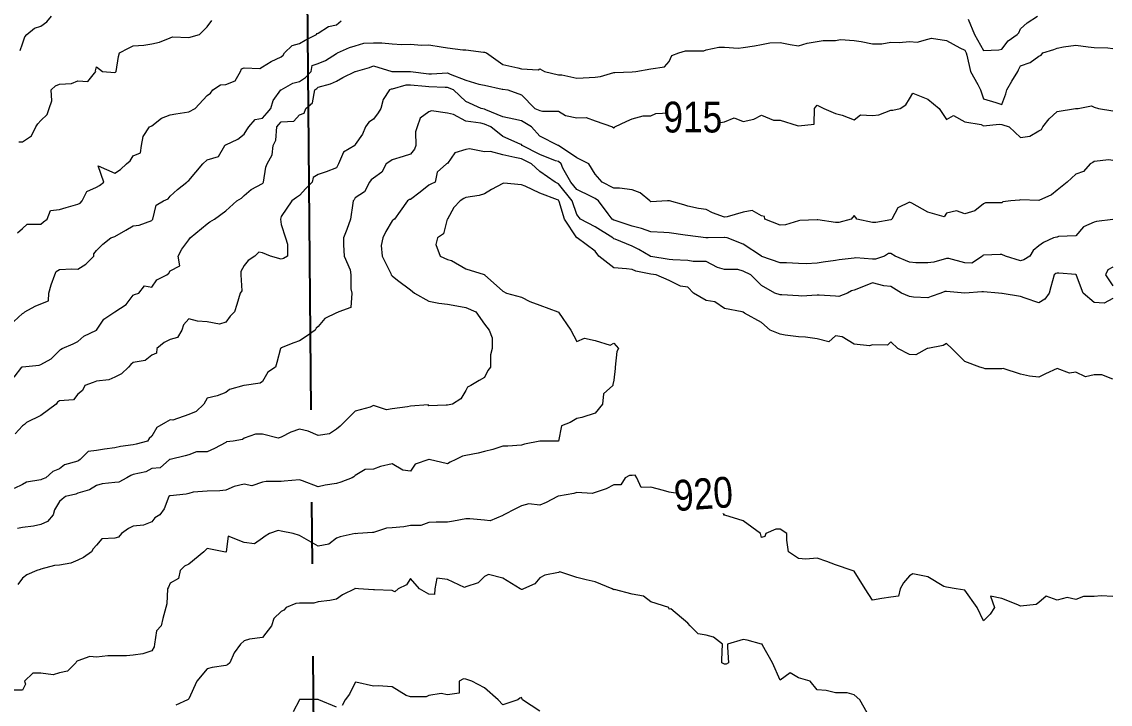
# Model space of a CAD drawing. Extents: x 537850 to 541798, y 6045627 to 6050132.
# Drawn here: x 539840.2 to 540016.9, y 6047423.3 to 6047534.1 of the extents above; entities that cross this region are included whole.
import ezdxf

# ---------------------------------------------------------------- set-up
doc = ezdxf.new("R2010")
doc.units = 0
doc.header["$LTSCALE"] = 5
doc.linetypes.add('DASHED2', pattern=[9.525, 6.35, -3.175])
doc.linetypes.add('foc-QUARTERLINE', pattern=[33, 25, -3, 2, -3])
doc.layers.add('Contour_Line_Intermediate', color=7, linetype='DASHED2', true_color=0xd9d9d9)
doc.layers.add('Contour_Line_Major', color=7, linetype='Continuous', true_color=0x6b6b6b)
doc.layers.add('L-SECQ', color=8, linetype='foc-QUARTERLINE')
doc.styles.get("Standard").update_dxf_attribs({"font": 'ARIALN.TTF'})

msp = doc.modelspace()

# ---------------------------------------------------------------- linework, layer by layer
at = {"layer": 'Contour_Line_Intermediate', "linetype": 'Continuous', "lineweight": 13, "flags": 128}
for points, elevation in [([(539839.528, 6047499.803), (539840.333, 6047500.518), (539841.116, 6047501.214), (539843.333, 6047501.214), (539843.743, 6047501.587), (539844.324, 6047501.998), (539844.901, 6047503.43), (539846.333, 6047503.583), (539847.426, 6047503.904), (539849.332, 6047504.463), (539849.704, 6047504.627), (539850.011, 6047504.998), (539850.807, 6047506.523), (539852.332, 6047507.223), (539852.848, 6047507.481), (539853.537, 6047507.998), (539852.639, 6047510.691), (539855.332, 6047509.467), (539856.267, 6047510.062), (539857.203, 6047510.997), (539857.847, 6047511.483), (539858.332, 6047512.277), (539859.519, 6047512.81), (539859.639, 6047513.997), (539859.911, 6047515.419), (539860.969, 6047516.997), (539861.226, 6047517.103), (539861.332, 6047517.17), (539862.929, 6047518.4), (539864.332, 6047518.973), (539865.22, 6047519.109), (539867.332, 6047519.433), (539868.37, 6047519.997), (539870.331, 6047522.083), (539870.839, 6047522.489), (539871.245, 6047522.997), (539872.497, 6047523.831), (539873.331, 6047523.866), (539874.867, 6047524.461), (539875.733, 6047525.997), (539875.917, 6047526.411), (539876.331, 6047526.601), (539878.846, 6047526.482), (539879.331, 6047526.741), (539880.73, 6047527.597), (539882.331, 6047528.393), (539882.662, 6047528.666), (539882.867, 6047528.997), (539884.105, 6047530.222), (539885.331, 6047530.558), (539886.23, 6047531.097), (539888.097, 6047531.996), (539888.179, 6047532.148), (539888.331, 6047532.229), (539890.043, 6047533.283), (539891.33, 6047533.586), (539892.098, 6047534.229)], 912.956), ([(539839.747, 6047514.583), (539840.333, 6047514.583), (539841.782, 6047515.548), (539842.506, 6047516.997), (539842.843, 6047517.487), (539843.333, 6047518.045), (539844.341, 6047518.988), (539844.679, 6047519.997), (539845.107, 6047521.222), (539844.999, 6047522.997), (539845.677, 6047523.652), (539846.333, 6047523.95), (539848.294, 6047524.035), (539849.332, 6047524.463), (539850.96, 6047524.369), (539852.224, 6047525.997), (539852.217, 6047526.112), (539852.332, 6047526.759), (539853.311, 6047525.997), (539855.332, 6047525.852), (539855.439, 6047525.89), (539855.557, 6047525.997), (539855.904, 6047528.425), (539856.067, 6047528.997), (539857.544, 6047529.785), (539858.332, 6047530.129), (539860.038, 6047530.29), (539861.332, 6047530.507), (539862.573, 6047530.755), (539864.332, 6047531.432), (539864.699, 6047531.629), (539867.332, 6047531.504), (539869.073, 6047531.996), (539870.331, 6047533.243), (539871.083, 6047534.245)], 911.956), ([(539839.955, 6047529.374), (539840.333, 6047530.507), (539840.705, 6047531.624), (539841.077, 6047531.996), (539842.307, 6047533.022), (539843.333, 6047533.323), (539844.271, 6047534.058), (539845.077, 6047534.996)], 910.956), ([(539993.864, 6047534.458), (539994.904, 6047531.996), (539996.325, 6047529.417), (539998.821, 6047529.5), (539999.325, 6047529.597), (540000.365, 6047530.957), (540001.82, 6047531.996), (540002.073, 6047532.249), (540002.325, 6047532.898), (540003.428, 6047533.894), (540005.086, 6047534.996)], 912.956), ([(539838.922, 6047485.409), (539840.333, 6047486.711), (539840.54, 6047486.791), (539840.748, 6047486.999), (539842.412, 6047487.92), (539843.333, 6047488.273), (539844.584, 6047488.747), (539844.64, 6047489.998), (539844.978, 6047491.353), (539845.574, 6047492.998), (539845.809, 6047493.522), (539846.333, 6047493.854), (539848.372, 6047493.958), (539849.332, 6047493.914), (539850.639, 6047494.691), (539851.903, 6047495.998), (539851.947, 6047496.384), (539852.332, 6047496.938), (539853.362, 6047497.968), (539854.687, 6047498.998), (539855.182, 6047499.148), (539855.332, 6047499.213), (539857.104, 6047500.226), (539858.332, 6047500.927), (539859.291, 6047501.039), (539861.332, 6047501.811), (539861.415, 6047501.914), (539861.508, 6047501.998), (539862.021, 6047504.309), (539863.224, 6047504.998), (539863.991, 6047505.339), (539864.332, 6047505.736), (539865.512, 6047506.818), (539867.046, 6047507.998), (539867.164, 6047508.166), (539867.332, 6047508.283), (539869.593, 6047510.997), (539870.331, 6047511.653), (539872.14, 6047512.189), (539873.211, 6047513.997), (539873.271, 6047514.058), (539873.331, 6047514.071), (539875.307, 6047515.022), (539876.331, 6047515.818), (539876.785, 6047516.544), (539877.1, 6047516.997), (539878.134, 6047518.194), (539879.331, 6047518.428), (539880.044, 6047519.284), (539880.639, 6047519.997), (539881.055, 6047521.273), (539882.308, 6047522.997), (539882.315, 6047523.013), (539882.331, 6047523.016), (539884.218, 6047524.11), (539885.331, 6047524.368), (539886.312, 6047525.016), (539887.181, 6047525.997), (539887.391, 6047526.936), (539888.331, 6047527.299), (539889.533, 6047527.794), (539891.33, 6047528.909), (539891.389, 6047528.938), (539891.493, 6047528.997), (539893.442, 6047529.885), (539894.33, 6047530.173), (539895.738, 6047530.589), (539897.33, 6047530.646), (539898.69, 6047530.636), (539900.33, 6047530.489), (539901.945, 6047530.381), (539903.33, 6047530.432), (539905.089, 6047530.237), (539906.33, 6047530.319), (539908.332, 6047529.994), (539909.33, 6047529.85), (539911.814, 6047529.512), (539912.329, 6047529.498), (539915.195, 6047529.131), (539915.329, 6047529.111), (539915.684, 6047528.997), (539918.329, 6047527.101), (539920.767, 6047526.559), (539921.329, 6047526.434), (539924.064, 6047526.262), (539924.329, 6047526.419), (539925.073, 6047525.997), (539927.329, 6047525.455), (539927.87, 6047525.455), (539930.329, 6047524.918), (539931.373, 6047524.952), (539933.328, 6047525.083), (539934.161, 6047525.164), (539936.328, 6047525.83), (539936.483, 6047525.842), (539939.328, 6047525.948), (539939.891, 6047525.997), (539942.328, 6047526.431), (539944.557, 6047526.767), (539945.328, 6047527.619), (539945.725, 6047528.6), (539946.893, 6047528.997), (539947.994, 6047529.331), (539948.328, 6047529.362), (539950.962, 6047529.362), (539951.328, 6047529.505), (539953.366, 6047529.958), (539954.327, 6047529.916), (539956.543, 6047529.781), (539957.327, 6047529.888), (539959.148, 6047530.175), (539960.327, 6047530.362), (539961.678, 6047530.646), (539963.327, 6047530.721), (539964.968, 6047530.355), (539966.327, 6047530.158), (539967.741, 6047530.582), (539969.327, 6047530.87), (539970.315, 6047531.008), (539972.327, 6047531.014), (539973.146, 6047531.177), (539975.326, 6047531.041), (539976.459, 6047530.864), (539978.326, 6047530.48), (539979.82, 6047530.503), (539981.326, 6047530.73), (539982.636, 6047530.686), (539984.326, 6047530.881), (539985.587, 6047530.735), (539987.326, 6047531.219), (539987.902, 6047531.42), (539990.326, 6047531.028), (539992.486, 6047529.836), (539993.326, 6047529.433), (539993.546, 6047528.997), (539993.656, 6047528.666), (539994.237, 6047525.997), (539995.438, 6047523.884), (539995.839, 6047522.997), (539996.325, 6047521.528), (539998.345, 6047520.977), (539999.325, 6047520.65), (539999.98, 6047522.342), (540000.107, 6047522.997), (540000.924, 6047524.398), (540001.93, 6047525.997), (540002.045, 6047526.277), (540002.325, 6047526.895), (540003.892, 6047527.429), (540005.325, 6047528.46), (540005.683, 6047528.638), (540005.97, 6047528.997), (540007.751, 6047529.571), (540008.325, 6047529.781), (540009.348, 6047530.02), (540011.325, 6047530.248), (540013.351, 6047529.97), (540014.325, 6047529.907), (540016.505, 6047529.816), (540017.324, 6047529.721)], 913.956), ([(540017.324, 6047511.562), (540016.67, 6047511.652), (540014.325, 6047511.375), (540014.079, 6047511.243), (540013.683, 6047510.997), (540012.564, 6047509.758), (540011.325, 6047509.317), (540009.904, 6047507.998), (540008.325, 6047506.715), (540007.377, 6047505.945), (540005.325, 6047505.021), (540005.299, 6047505.023), (540002.325, 6047505.16), (540002.206, 6047505.116), (540000.782, 6047504.998), (539999.498, 6047504.825), (539999.325, 6047504.67), (539996.653, 6047504.67), (539996.325, 6047504.503), (539994.941, 6047503.382), (539993.326, 6047502.859), (539991.953, 6047503.371), (539990.326, 6047502.968), (539989.938, 6047502.385), (539987.326, 6047503.138), (539984.722, 6047504.601), (539984.326, 6047504.796), (539982.448, 6047503.875), (539981.473, 6047501.998), (539981.383, 6047501.941), (539981.326, 6047501.928), (539978.846, 6047501.478), (539978.326, 6047501.45), (539975.769, 6047501.998), (539975.607, 6047502.278), (539975.326, 6047502.592), (539974.884, 6047501.998), (539972.856, 6047501.469), (539972.327, 6047501.45), (539969.429, 6047501.896), (539969.327, 6047501.897), (539966.544, 6047501.781), (539966.327, 6047501.772), (539964.202, 6047501.123), (539963.327, 6047501.018), (539960.834, 6047501.998), (539960.778, 6047502.449), (539960.327, 6047502.536), (539958.768, 6047503.438), (539957.327, 6047503.155), (539954.722, 6047502.393), (539954.327, 6047502.336), (539952.365, 6047503.035), (539951.328, 6047503.595), (539950.091, 6047503.762), (539948.328, 6047504.144), (539947.685, 6047504.355), (539945.396, 6047504.998), (539945.328, 6047505.009), (539945.317, 6047505.009), (539945.053, 6047504.998), (539942.328, 6047504.841), (539942.193, 6047504.998), (539940.636, 6047506.305), (539939.328, 6047506.802), (539937.267, 6047507.059), (539936.328, 6047507.025), (539934.452, 6047507.998), (539933.328, 6047509.308), (539932.287, 6047510.997), (539930.329, 6047511.958), (539927.331, 6047513.997), (539927.329, 6047514), (539927.325, 6047514.001), (539924.329, 6047515.499), (539922.981, 6047516.997), (539921.329, 6047517.985), (539920.098, 6047518.228), (539918.329, 6047518.626), (539915.534, 6047519.792), (539915.329, 6047519.886), (539914.8, 6047519.997), (539912.329, 6047521.104), (539910.297, 6047522.997), (539909.33, 6047523.405), (539908.944, 6047523.383), (539906.33, 6047523.506), (539905.747, 6047523.579), (539903.33, 6047523.76), (539902.567, 6047523.76), (539900.33, 6047523.115), (539900.188, 6047523.139), (539899.898, 6047522.997), (539898.902, 6047521.425), (539898.509, 6047519.997), (539898.074, 6047519.253), (539897.33, 6047518.275), (539896.552, 6047517.775), (539896.004, 6047516.997), (539895.512, 6047515.815), (539894.33, 6047514.128), (539894.296, 6047514.032), (539894.274, 6047513.997), (539892.441, 6047512.886), (539891.64, 6047510.997), (539891.557, 6047510.77), (539891.33, 6047510.326), (539889.615, 6047509.713), (539888.331, 6047509.255), (539887.531, 6047508.797), (539887.353, 6047507.998), (539886.314, 6047507.014), (539885.331, 6047505.857), (539884.816, 6047505.513), (539884.045, 6047504.998), (539882.331, 6047502.441), (539882.21, 6047501.998), (539882.331, 6047501.153), (539883.028, 6047498.998), (539883.361, 6047497.968), (539883.361, 6047495.998), (539882.71, 6047495.619), (539882.331, 6047495.54), (539880.607, 6047495.998), (539879.331, 6047496.53), (539878.693, 6047496.636), (539878.055, 6047495.998), (539877.003, 6047495.326), (539876.331, 6047494.52), (539875.785, 6047493.545), (539875.805, 6047492.998), (539875.961, 6047490.368), (539875.67, 6047489.998), (539875.163, 6047488.167), (539874.76, 6047486.999), (539874.065, 6047486.265), (539873.331, 6047485.276), (539872.337, 6047484.993), (539870.331, 6047485.358), (539868.771, 6047485.438), (539867.332, 6047485.847), (539866.456, 6047484.875), (539866.222, 6047483.999), (539865.513, 6047482.817), (539864.332, 6047482.506), (539863.344, 6047481.986), (539862.129, 6047480.999), (539862.08, 6047480.25), (539861.332, 6047479.946), (539860.233, 6047479.098), (539858.332, 6047478.731), (539857.915, 6047478.416), (539857.568, 6047477.999), (539856.412, 6047476.919), (539855.332, 6047476.351), (539854.381, 6047475.951), (539852.332, 6047475.695), (539851.825, 6047475.507), (539850.45, 6047474.999), (539850.103, 6047474.229), (539849.332, 6047473.583), (539848.64, 6047472.692), (539846.333, 6047472.538), (539846.036, 6047472.296), (539845.801, 6047471.999), (539843.333, 6047470.157), (539840.973, 6047468.999), (539840.653, 6047468.679), (539840.333, 6047468.466), (539839.149, 6047467.184)], 915.956), ([(540017.324, 6047501.946), (540014.697, 6047501.625), (540014.325, 6047501.508), (540012.562, 6047500.76), (540011.325, 6047499.316), (540008.52, 6047499.194), (540008.325, 6047499.118), (540008.229, 6047499.094), (540007.71, 6047498.998), (540006.084, 6047498.239), (540005.325, 6047497.714), (540004.415, 6047496.908), (540003.888, 6047495.998), (540002.896, 6047495.427), (540002.325, 6047495.257), (539999.899, 6047495.998), (539999.325, 6047496.259), (539999.023, 6047496.3), (539996.325, 6047496.151), (539996.222, 6047496.101), (539996.169, 6047495.998), (539994.455, 6047494.869), (539993.326, 6047494.95), (539990.719, 6047495.605), (539990.326, 6047495.605), (539988.284, 6047495.04), (539987.326, 6047494.948), (539985.376, 6047494.948), (539984.326, 6047495.04), (539982.023, 6047495.998), (539981.326, 6047496.44), (539980.906, 6047496.418), (539980.269, 6047495.998), (539978.821, 6047495.503), (539978.326, 6047495.515), (539975.593, 6047495.732), (539975.326, 6047495.676), (539972.901, 6047495.423), (539972.327, 6047495.329), (539970.312, 6047495.013), (539969.327, 6047494.851), (539967.571, 6047494.754), (539966.327, 6047494.816), (539964.38, 6047494.945), (539963.327, 6047494.917), (539960.345, 6047495.98), (539960.327, 6047495.987), (539960.292, 6047495.998), (539957.327, 6047497.974), (539954.709, 6047498.998), (539954.327, 6047499.053), (539954.265, 6047499.06), (539951.639, 6047498.998), (539951.34, 6047498.986), (539951.328, 6047498.989), (539951.276, 6047498.998), (539948.328, 6047499.382), (539947.901, 6047499.425), (539945.328, 6047499.821), (539944.47, 6047499.856), (539942.328, 6047499.943), (539940.844, 6047500.514), (539939.328, 6047500.902), (539936.549, 6047501.777), (539936.328, 6047501.838), (539936.056, 6047501.998), (539935.417, 6047502.909), (539933.821, 6047504.998), (539933.328, 6047505.365), (539932.648, 6047505.678), (539930.329, 6047506.815), (539929.375, 6047507.998), (539928.048, 6047510.278), (539927.786, 6047510.997), (539927.329, 6047511.353), (539926.846, 6047511.48), (539924.329, 6047512.513), (539921.441, 6047513.997), (539921.329, 6047514.121), (539921.125, 6047514.201), (539918.329, 6047515.444), (539916.345, 6047516.997), (539915.329, 6047517.46), (539914.743, 6047517.583), (539912.329, 6047517.923), (539910.293, 6047519.034), (539909.33, 6047519.239), (539906.746, 6047519.58), (539906.33, 6047519.448), (539904.92, 6047518.406), (539904.435, 6047516.997), (539904.123, 6047516.203), (539904.179, 6047513.997), (539903.962, 6047513.365), (539903.33, 6047512.563), (539902.122, 6047512.206), (539900.33, 6047511.676), (539899.974, 6047511.354), (539899.39, 6047510.997), (539898.679, 6047509.649), (539897.33, 6047508.654), (539896.952, 6047508.376), (539896.674, 6047507.998), (539895.859, 6047506.469), (539894.33, 6047505.486), (539894.165, 6047505.163), (539894.038, 6047504.998), (539893.946, 6047504.613), (539893.578, 6047501.998), (539893.01, 6047500.318), (539892.474, 6047498.998), (539892.474, 6047497.855), (539892.564, 6047495.998), (539893.533, 6047493.795), (539893.632, 6047492.998), (539893.632, 6047490.697), (539893.824, 6047489.998), (539893.626, 6047487.702), (539891.673, 6047486.999), (539891.466, 6047486.863), (539891.33, 6047486.819), (539889.45, 6047485.879), (539888.331, 6047484.599), (539888.03, 6047484.299), (539887.864, 6047483.999), (539886.367, 6047482.963), (539885.331, 6047482.245), (539884.377, 6047481.953), (539882.331, 6047481.103), (539882.29, 6047481.039), (539882.205, 6047480.999), (539881.607, 6047478.722), (539881.417, 6047477.999), (539880.166, 6047477.164), (539879.331, 6047475.681), (539878.948, 6047475.382), (539876.331, 6047475.009), (539876.326, 6047475.004), (539876.299, 6047474.999), (539873.951, 6047474.38), (539873.331, 6047473.86), (539871.967, 6047473.364), (539870.331, 6047472.955), (539869.77, 6047471.999), (539868.534, 6047470.797), (539867.332, 6047470.29), (539864.731, 6047469.398), (539864.332, 6047469.445), (539863.567, 6047468.999), (539862.13, 6047468.201), (539861.332, 6047466.764), (539860.904, 6047466.428), (539860.628, 6047466), (539858.825, 6047465.507), (539858.332, 6047465.394), (539856.242, 6047465.09), (539855.332, 6047464.904), (539853.644, 6047464.688), (539852.332, 6047464.441), (539851.024, 6047464.308), (539849.716, 6047463), (539849.517, 6047462.815), (539849.332, 6047462.709), (539847.181, 6047462.151), (539846.333, 6047461.481), (539845.279, 6047461.053), (539844.122, 6047460), (539843.531, 6047459.802), (539843.333, 6047459.713), (539841.017, 6047459.316), (539840.333, 6047458.921), (539839.018, 6047458.315)], 916.956), ([(540017.324, 6047489.121), (540015.918, 6047488.405), (540014.325, 6047488.479), (540012.528, 6047489.998), (540011.427, 6047492.896), (540011.448, 6047492.998), (540011.325, 6047493.03), (540008.579, 6047493.253), (540008.325, 6047493.273), (540008.104, 6047493.219), (540007.79, 6047492.998), (540007.276, 6047491.047), (540007, 6047489.998), (540006.319, 6047489.004), (540005.325, 6047488.408), (540003.114, 6047489.21), (540002.325, 6047489.437), (539999.396, 6047489.927), (539999.325, 6047489.962), (539998.794, 6047489.998), (539996.325, 6047490.204), (539996.085, 6047490.238), (539993.326, 6047490.011), (539993.313, 6047490.011), (539990.326, 6047490.296), (539990.076, 6047490.248), (539989.434, 6047489.998), (539987.859, 6047489.465), (539987.326, 6047489.224), (539984.977, 6047489.347), (539984.326, 6047489.44), (539983.016, 6047489.998), (539981.326, 6047491.084), (539980.141, 6047491.183), (539978.326, 6047491.704), (539977.145, 6047491.179), (539975.326, 6047490.51), (539974.938, 6047490.387), (539974.247, 6047489.998), (539972.879, 6047489.446), (539972.327, 6047489.508), (539969.66, 6047489.665), (539969.327, 6047489.675), (539966.798, 6047489.527), (539966.327, 6047489.584), (539963.608, 6047489.717), (539963.327, 6047489.75), (539962.478, 6047489.998), (539960.327, 6047491.27), (539958.599, 6047492.998), (539957.327, 6047493.588), (539956.491, 6047493.835), (539954.327, 6047493.83), (539953.14, 6047494.186), (539951.328, 6047495.123), (539949.203, 6047495.123), (539948.328, 6047495.285), (539945.896, 6047495.43), (539945.328, 6047495.443), (539942.364, 6047495.962), (539942.328, 6047495.966), (539942.301, 6047495.971), (539942.243, 6047495.998), (539940.402, 6047497.072), (539939.328, 6047497.65), (539936.575, 6047498.752), (539936.328, 6047498.799), (539936.18, 6047498.998), (539933.328, 6047500.78), (539930.949, 6047501.998), (539930.329, 6047502.764), (539929.577, 6047504.998), (539927.329, 6047507.768), (539926.792, 6047507.998), (539924.329, 6047509.737), (539922.973, 6047510.997), (539921.329, 6047511.786), (539920.288, 6047512.038), (539918.329, 6047512.442), (539916.342, 6047512.985), (539915.329, 6047512.941), (539912.885, 6047513.442), (539912.329, 6047513.327), (539910.553, 6047512.774), (539909.33, 6047511.08), (539909.269, 6047511.058), (539909.168, 6047510.997), (539907.673, 6047509.654), (539907.32, 6047507.998), (539906.653, 6047507.674), (539906.33, 6047507.548), (539904.918, 6047506.409), (539903.33, 6047505.218), (539903.144, 6047505.183), (539902.86, 6047504.998), (539901.634, 6047503.302), (539900.747, 6047501.998), (539900.481, 6047501.847), (539900.33, 6047501.727), (539899.319, 6047500.009), (539898.814, 6047498.998), (539898.573, 6047497.755), (539898.722, 6047495.998), (539900.142, 6047493.186), (539900.195, 6047492.998), (539900.33, 6047492.824), (539901.204, 6047492.125), (539903.33, 6047490.558), (539903.955, 6047489.998), (539906.33, 6047488.697), (539907.924, 6047488.404), (539909.33, 6047488.237), (539911.462, 6047487.866), (539912.329, 6047487.691), (539913.914, 6047486.999), (539915.329, 6047484.955), (539916.126, 6047483.999), (539916.595, 6047482.733), (539916.595, 6047480.999), (539916.343, 6047479.986), (539916.325, 6047477.999), (539915.873, 6047477.455), (539915.329, 6047476.321), (539914.503, 6047475.825), (539913.126, 6047474.999), (539912.568, 6047474.76), (539912.329, 6047474.203), (539911.503, 6047472.825), (539910.126, 6047471.999), (539909.33, 6047471.815), (539909.131, 6047471.801), (539906.33, 6047471.716), (539906.191, 6047471.861), (539903.33, 6047471.652), (539902.864, 6047471.533), (539900.33, 6047471.208), (539899.412, 6047471.081), (539897.33, 6047471.788), (539896.804, 6047471.473), (539894.33, 6047470.858), (539892.505, 6047468.999), (539891.891, 6047468.439), (539891.33, 6047467.928), (539890.173, 6047467.157), (539888.331, 6047466.873), (539886.708, 6047467.622), (539885.331, 6047467.928), (539883.895, 6047467.435), (539882.331, 6047466.636), (539881.868, 6047466.462), (539879.331, 6047467.138), (539878.192, 6047467.138), (539876.331, 6047466.462), (539876.061, 6047466.269), (539874.553, 6047466), (539873.459, 6047465.872), (539873.331, 6047465.785), (539871.538, 6047464.793), (539870.331, 6047464.233), (539868.581, 6047464.25), (539867.332, 6047463.733), (539866.738, 6047463.593), (539864.332, 6047463.026), (539864.315, 6047463.016), (539864.234, 6047463), (539862.698, 6047461.634), (539861.332, 6047461.548), (539860.357, 6047460.975), (539858.332, 6047460.55), (539857.934, 6047460.398), (539857.282, 6047460), (539856.002, 6047459.33), (539855.332, 6047459.285), (539853.255, 6047459.077), (539852.332, 6047458.782), (539851.231, 6047458.101), (539849.332, 6047457.521), (539848.981, 6047457.351), (539847.313, 6047457), (539846.783, 6047456.55), (539846.333, 6047456.169), (539845.52, 6047454.813), (539845.329, 6047454), (539844.393, 6047452.94), (539843.333, 6047452.435), (539842.129, 6047452.204), (539840.333, 6047451.938), (539839.542, 6047451.791)], 917.956), ([(540017.324, 6047476.024), (540015.554, 6047476.77), (540014.325, 6047476.77), (540012.883, 6047476.441), (540011.325, 6047477.189), (540010.322, 6047476.996), (540008.325, 6047477.795), (540006.419, 6047476.905), (540005.325, 6047476.395), (540003.818, 6047476.506), (540002.325, 6047476.846), (539999.555, 6047477.769), (539999.325, 6047477.723), (539996.601, 6047477.723), (539996.325, 6047477.802), (539995.762, 6047477.999), (539993.326, 6047478.905), (539991.206, 6047480.999), (539990.326, 6047481.816), (539989.797, 6047481.528), (539987.326, 6047481.027), (539987.289, 6047481.035), (539987.198, 6047480.999), (539985.349, 6047479.976), (539984.326, 6047480.06), (539982.411, 6047480.999), (539981.326, 6047482.084), (539980.767, 6047481.557), (539978.326, 6047481.628), (539977.854, 6047481.471), (539975.326, 6047481.752), (539973.39, 6047482.935), (539972.327, 6047483.068), (539971.221, 6047482.104), (539969.327, 6047482.58), (539967.466, 6047482.86), (539966.327, 6047482.923), (539964.145, 6047483.18), (539963.327, 6047483.349), (539961.703, 6047483.999), (539960.327, 6047485.222), (539957.574, 6047486.751), (539957.327, 6047486.916), (539957.154, 6047486.999), (539954.327, 6047487.501), (539952.735, 6047488.591), (539951.328, 6047488.823), (539949.288, 6047489.998), (539948.328, 6047490.958), (539947.161, 6047491.165), (539945.328, 6047492.039), (539943.217, 6047492.998), (539942.328, 6047493.084), (539939.903, 6047493.574), (539939.328, 6047493.841), (539938.374, 6047493.952), (539936.328, 6047494.103), (539933.917, 6047495.998), (539933.328, 6047496.817), (539930.363, 6047498.963), (539930.329, 6047498.982), (539930.321, 6047498.998), (539930.319, 6047499.008), (539928.325, 6047501.998), (539927.441, 6047504.886), (539927.403, 6047504.998), (539927.329, 6047505.089), (539927.168, 6047505.158), (539924.329, 6047506.25), (539921.95, 6047507.377), (539921.329, 6047507.583), (539918.464, 6047507.862), (539918.329, 6047507.805), (539916.499, 6047506.827), (539915.329, 6047506.13), (539914.472, 6047505.855), (539912.329, 6047505.56), (539911.975, 6047505.352), (539911.37, 6047504.998), (539910.389, 6047503.938), (539909.33, 6047502.043), (539909.307, 6047502.02), (539909.263, 6047501.998), (539908.676, 6047499.652), (539907.691, 6047498.998), (539907.417, 6047497.91), (539908.136, 6047495.998), (539909.33, 6047495.447), (539909.996, 6047495.332), (539912.329, 6047493.972), (539915.312, 6047493.015), (539915.329, 6047493.011), (539915.351, 6047492.998), (539918.329, 6047490.306), (539918.889, 6047489.998), (539921.329, 6047489.36), (539922.691, 6047488.636), (539924.329, 6047488.055), (539927.262, 6047486.999), (539927.329, 6047486.917), (539929.349, 6047483.999), (539930.329, 6047482.18), (539931.602, 6047482.725), (539933.328, 6047482.326), (539935.744, 6047481.583), (539936.328, 6047481.875), (539937.079, 6047480.999), (539936.804, 6047480.523), (539936.542, 6047477.999), (539936.542, 6047477.785), (539936.328, 6047475.859), (539936.156, 6047475.171), (539936.185, 6047474.999), (539934.647, 6047473.681), (539934.507, 6047471.999), (539933.328, 6047470.508), (539931.152, 6047469.823), (539930.329, 6047469.679), (539929.258, 6047468.999), (539927.865, 6047468.463), (539927.371, 6047466), (539927.35, 6047465.979), (539927.329, 6047465.975), (539924.353, 6047465.975), (539924.329, 6047465.968), (539921.842, 6047465.487), (539921.329, 6047465.313), (539919.135, 6047465.193), (539918.329, 6047465.193), (539916.699, 6047464.63), (539915.329, 6047464.285), (539914.293, 6047464.036), (539912.329, 6047463.675), (539911.759, 6047463.57), (539910.698, 6047463), (539909.754, 6047462.575), (539909.33, 6047462.316), (539906.343, 6047462.987), (539906.33, 6047462.988), (539904.089, 6047462.24), (539903.33, 6047461.102), (539902.071, 6047461.259), (539900.33, 6047462.283), (539898.45, 6047461.88), (539897.33, 6047461.459), (539895.962, 6047461.368), (539894.33, 6047460.389), (539894.138, 6047460.192), (539893.858, 6047460), (539891.997, 6047459.333), (539891.33, 6047459.094), (539889.478, 6047458.853), (539888.331, 6047458.579), (539885.779, 6047459.551), (539885.331, 6047459.708), (539882.843, 6047459.488), (539882.331, 6047459.443), (539879.888, 6047459.443), (539879.331, 6047459.345), (539877.598, 6047458.733), (539876.331, 6047458.995), (539874.732, 6047458.599), (539873.331, 6047458.05), (539872.39, 6047457.941), (539870.331, 6047457.868), (539868.049, 6047457.718), (539867.332, 6047457.494), (539866.932, 6047457.4), (539864.332, 6047457.09), (539864.244, 6047457.088), (539864.122, 6047457), (539863.361, 6047454.971), (539862.615, 6047454), (539861.818, 6047453.514), (539861.332, 6047452.877), (539860.009, 6047452.323), (539858.332, 6047452.187), (539857.528, 6047451.804), (539856.416, 6047451), (539855.945, 6047450.388), (539855.332, 6047450.218), (539853.232, 6047450.101), (539852.332, 6047449.101), (539851.824, 6047448.509), (539851.538, 6047448), (539850.26, 6047447.072), (539849.332, 6047446.66), (539848.178, 6047446.155), (539846.333, 6047445.866), (539845.541, 6047445.792), (539843.333, 6047445.18), (539843.192, 6047445.141), (539842.68, 6047445.001), (539841.074, 6047444.26), (539840.333, 6047443.72), (539839.605, 6047442.728)], 918.956), ([(540017.324, 6047494.219), (540016.534, 6047493.789), (540016.129, 6047492.998), (540017.324, 6047491.205)], 917.956), ([(539977.47, 6047421.858), (539976.259, 6047424.002), (539975.326, 6047424.801), (539974.207, 6047425.121), (539972.327, 6047425.121), (539970.83, 6047425.498), (539969.327, 6047425.596), (539968.202, 6047427.001), (539966.327, 6047427.553), (539964.97, 6047428.358), (539963.327, 6047427.164), (539962.066, 6047430.001), (539960.49, 6047432.839), (539960.399, 6047433.001), (539960.36, 6047433.034), (539960.327, 6047433.035), (539957.979, 6047433.653), (539957.327, 6047433.784), (539954.803, 6047433.001), (539954.803, 6047432.526), (539954.925, 6047430.001), (539954.563, 6047429.766), (539954.327, 6047429.758), (539953.841, 6047430.001), (539953.859, 6047430.469), (539953.959, 6047433.001), (539952.497, 6047434.17), (539951.328, 6047434.505), (539950.018, 6047434.692), (539948.709, 6047436.001), (539948.328, 6047436.437), (539945.583, 6047438.745), (539945.328, 6047438.717), (539945.257, 6047439.001), (539942.328, 6047439.913), (539941.157, 6047440.83), (539939.328, 6047441.155), (539936.428, 6047441.901), (539936.328, 6047441.862), (539936.039, 6047442.001), (539933.328, 6047443.13), (539931.842, 6047443.488), (539930.329, 6047443.852), (539927.552, 6047444.777), (539927.329, 6047444.643), (539925.127, 6047444.203), (539924.329, 6047443.804), (539923.501, 6047442.828), (539921.673, 6047442.001), (539921.431, 6047441.899), (539921.329, 6047441.892), (539921.142, 6047442.001), (539918.329, 6047443.759), (539915.997, 6047444.333), (539915.329, 6047443.994), (539914.333, 6047442.997), (539912.329, 6047442.329), (539912.083, 6047442.247), (539909.33, 6047443.532), (539907.603, 6047443.727), (539907.298, 6047442.001), (539907.236, 6047441.095), (539906.33, 6047441.116), (539904.767, 6047442.001), (539903.33, 6047443.678), (539902.659, 6047442.671), (539901.318, 6047442.001), (539900.807, 6047441.524), (539900.33, 6047441.716), (539897.479, 6047441.852), (539897.33, 6047441.865), (539894.879, 6047442.001), (539894.33, 6047442.051), (539894.295, 6047442.036), (539894.267, 6047442.001), (539892.282, 6047441.049), (539891.33, 6047440.335), (539890.216, 6047440.116), (539888.331, 6047439.884), (539887.655, 6047439.676), (539885.331, 6047439.676), (539884.698, 6047439.634), (539883.128, 6047439.001), (539882.782, 6047438.55), (539882.331, 6047438.352), (539881.156, 6047437.176), (539880.764, 6047436.001), (539879.331, 6047434.091), (539877.182, 6047433.852), (539876.331, 6047433.568), (539875.711, 6047433.001), (539874.725, 6047431.607), (539874.02, 6047430.001), (539873.64, 6047429.692), (539873.331, 6047429.553), (539871.113, 6047429.22), (539870.331, 6047429.003), (539868.663, 6047427.001), (539867.332, 6047424.126), (539867.266, 6047424.067), (539867.124, 6047424.002), (539865.236, 6047423.097)], 920.956), ([(539924.329, 6047422.156), (539921.515, 6047424.002), (539921.329, 6047424.385), (539921.074, 6047424.257), (539920.755, 6047424.002), (539918.96, 6047423.371), (539918.329, 6047423.149), (539917.57, 6047424.002), (539915.329, 6047425.911), (539913.284, 6047427.001), (539912.329, 6047427.365), (539911.948, 6047427.383), (539911.238, 6047427.001), (539911.238, 6047425.093), (539909.33, 6047424.775), (539908.324, 6047425.007), (539906.33, 6047424.702), (539905.863, 6047424.469), (539903.33, 6047424.469), (539902.63, 6047424.702), (539900.33, 6047426.081), (539898.089, 6047426.242), (539897.33, 6047426.218), (539894.481, 6047426.851), (539894.33, 6047426.826), (539893.414, 6047424.918), (539892.715, 6047424.002), (539892.24, 6047423.092)], 921.956), ([(539891.33, 6047422.812), (539888.424, 6047424.002), (539888.331, 6047424.033), (539888.305, 6047424.028), (539885.331, 6047424.028), (539885.295, 6047424.037), (539885.292, 6047424.002), (539884.289, 6047422.043)], 921.956)]:
    msp.add_lwpolyline(points, dxfattribs=dict(at, elevation=elevation))
at = {"layer": 'Contour_Line_Major', "linetype": 'Continuous', "lineweight": 15, "flags": 128}
for points, elevation in [([(539838.985, 6047476.347), (539840.248, 6047477.999), (539840.29, 6047478.042), (539840.333, 6047478.063), (539843.031, 6047478.3), (539843.333, 6047478.444), (539844.98, 6047479.352), (539846.333, 6047480.695), (539846.497, 6047480.834), (539846.772, 6047480.999), (539848.564, 6047481.767), (539849.332, 6047482.151), (539850.298, 6047483.033), (539852.332, 6047483.993), (539852.338, 6047483.993), (539852.344, 6047483.999), (539853.54, 6047485.791), (539855.332, 6047486.986), (539855.338, 6047486.993), (539855.343, 6047486.999), (539857.173, 6047488.157), (539858.332, 6047489.674), (539858.545, 6047489.786), (539859.237, 6047489.998), (539860.148, 6047491.182), (539861.332, 6047490.988), (539862.151, 6047492.179), (539863.789, 6047492.998), (539864.095, 6047493.235), (539864.332, 6047493.634), (539865.886, 6047494.443), (539865.63, 6047495.998), (539866.197, 6047497.133), (539867.332, 6047498.645), (539867.547, 6047498.998), (539870.331, 6047501.282), (539870.734, 6047501.595), (539871.503, 6047501.998), (539873.331, 6047503.361), (539875.112, 6047504.998), (539875.879, 6047505.45), (539876.331, 6047505.868), (539877.487, 6047506.841), (539879.331, 6047507.803), (539879.43, 6047507.898), (539879.491, 6047507.998), (539879.846, 6047510.483), (539880.08, 6047510.997), (539880.848, 6047512.48), (539881.02, 6047513.997), (539881.476, 6047514.852), (539881.626, 6047516.997), (539881.946, 6047517.382), (539882.331, 6047517.842), (539884.38, 6047517.948), (539885.331, 6047518.979), (539886.095, 6047519.232), (539886.354, 6047519.997), (539887.418, 6047520.909), (539887.798, 6047522.997), (539888.119, 6047523.209), (539888.331, 6047523.448), (539890.359, 6047523.968), (539891.33, 6047524.439), (539892.339, 6047524.988), (539894.33, 6047525.984), (539894.342, 6047525.985), (539894.379, 6047525.997), (539896.692, 6047526.635), (539897.33, 6047526.925), (539900.324, 6047526.003), (539900.33, 6047526.003), (539903.324, 6047526.003), (539903.33, 6047526.002), (539903.343, 6047525.997), (539906.33, 6047525.618), (539906.727, 6047525.599), (539909.33, 6047525.749), (539909.759, 6047525.567), (539912.329, 6047524.582), (539914.4, 6047523.926), (539915.329, 6047523.791), (539918.197, 6047523.129), (539918.329, 6047523.105), (539919.139, 6047522.997), (539921.329, 6047522.224), (539923.539, 6047519.997), (539924.329, 6047519.655), (539924.772, 6047519.554), (539927.329, 6047519.554), (539928.502, 6047518.823), (539930.329, 6047518.446), (539931.828, 6047518.498), (539933.328, 6047517.979), (539936.147, 6047516.997), (539936.328, 6047516.836), (539936.44, 6047516.886), (539936.509, 6047516.997), (539938.425, 6047517.9), (539939.328, 6047518.327), (539941.118, 6047518.787), (539942.328, 6047518.817), (539943.179, 6047519.146), (539945.328, 6047519.273), (539946.273, 6047519.052), (539948.328, 6047518.557), (539949.767, 6047518.557), (539951.328, 6047518.764), (539953.629, 6047517.696), (539954.327, 6047517.794), (539955.861, 6047518.463), (539957.327, 6047517.868), (539959.053, 6047518.271), (539960.327, 6047518.904), (539962.229, 6047518.095), (539963.327, 6047518.095), (539966.097, 6047517.227), (539966.327, 6047517.153), (539968.862, 6047517.461), (539968.922, 6047519.997), (539969.099, 6047520.225), (539969.327, 6047520.517), (539970.411, 6047519.997), (539972.327, 6047519.176), (539973.428, 6047518.895), (539975.326, 6047518.124), (539976.36, 6047518.964), (539978.326, 6047518.86), (539979.342, 6047518.981), (539981.326, 6047519.711), (539981.612, 6047519.711), (539982.794, 6047519.997), (539983.751, 6047520.572), (539984.326, 6047521.529), (539984.876, 6047522.447), (539987.326, 6047521.505), (539989.156, 6047519.997), (539990.326, 6047518.192), (539991.471, 6047518.852), (539993.326, 6047517.811), (539995.949, 6047517.373), (539996.325, 6047517.163), (539998.886, 6047517.436), (539999.325, 6047517.412), (540000.526, 6047516.997), (540002.325, 6047515.288), (540003.847, 6047515.476), (540005.325, 6047516.369), (540005.743, 6047516.579), (540006.001, 6047516.997), (540007.023, 6047518.299), (540008.325, 6047519.473), (540011.286, 6047519.958), (540011.325, 6047519.976), (540011.346, 6047519.975), (540011.71, 6047519.997), (540013.881, 6047520.441), (540014.325, 6047520.175), (540014.993, 6047519.997), (540017.324, 6047519.596)], 914.956), ([(540017.324, 6047440.742), (540015.433, 6047440.892), (540014.325, 6047440.787), (540012.555, 6047440.77), (540011.325, 6047440.257), (540009.947, 6047440.623), (540008.325, 6047440.143), (540006.513, 6047440.813), (540005.325, 6047439.764), (540004.873, 6047439.452), (540002.325, 6047439.166), (540001.932, 6047439.394), (539999.325, 6047440.461), (539997.491, 6047440.835), (539998.137, 6047439.001), (539997.412, 6047437.914), (539996.325, 6047436.827), (539995.296, 6047439.001), (539993.326, 6047441.809), (539991.908, 6047442.001), (539990.326, 6047442.265), (539989.927, 6047442.399), (539987.326, 6047443.966), (539984.869, 6047444.457), (539984.326, 6047444.131), (539983.357, 6047442.969), (539982.804, 6047442.001), (539982.536, 6047440.79), (539981.326, 6047440.63), (539979.864, 6047440.463), (539978.326, 6047440.173), (539977.15, 6047442.001), (539975.326, 6047444.866), (539975.012, 6047445.001), (539972.327, 6047445.928), (539970.895, 6047446.432), (539969.327, 6047447.006), (539967.525, 6047446.803), (539966.327, 6047446.913), (539964.7, 6047448), (539964.44, 6047449.887), (539964.44, 6047451), (539963.327, 6047451.698), (539962.629, 6047451.698), (539961.002, 6047451), (539960.833, 6047450.495), (539960.327, 6047450.326), (539960.143, 6047451), (539957.327, 6047453.065), (539954.343, 6047453.984), (539954.327, 6047453.977), (539954.162, 6047454), (539954.249, 6047454.078), (539952.097, 6047457), (539951.328, 6047457.362), (539950.917, 6047457.41), (539948.328, 6047457.226), (539948.062, 6047457.266), (539945.328, 6047457.677), (539944.38, 6047457.947), (539942.328, 6047458.534), (539940.763, 6047458.435), (539940.076, 6047460), (539939.779, 6047460.451), (539939.328, 6047460.426), (539938.902, 6047460.426), (539938.193, 6047460), (539937.447, 6047458.881), (539936.328, 6047458.881), (539935.074, 6047458.254), (539933.328, 6047457.619), (539932.84, 6047457.488), (539930.329, 6047457.662), (539929.856, 6047457.473), (539927.329, 6047457.052), (539927.286, 6047457.042), (539927.195, 6047457), (539925.333, 6047455.996), (539924.329, 6047455.565), (539922.531, 6047455.798), (539921.329, 6047455.477), (539920.357, 6047454.972), (539918.49, 6047454), (539918.361, 6047453.968), (539918.329, 6047453.938), (539916.277, 6047453.053), (539915.329, 6047453.16), (539912.942, 6047453.388), (539912.329, 6047453.354), (539910.312, 6047453.018), (539909.33, 6047452.854), (539907.494, 6047452.836), (539906.33, 6047452.755), (539905.033, 6047452.297), (539903.33, 6047452.297), (539902.264, 6047452.066), (539900.33, 6047451.917), (539899.45, 6047451.88), (539897.33, 6047451.128), (539897.16, 6047451.17), (539894.78, 6047451), (539894.371, 6047450.96), (539894.33, 6047450.963), (539891.894, 6047450.436), (539891.33, 6047450.252), (539890.092, 6047449.239), (539888.331, 6047448.928), (539886.079, 6047450.252), (539885.331, 6047450.673), (539884.27, 6047451), (539882.331, 6047451.383), (539881.875, 6047451.456), (539880.416, 6047451), (539879.749, 6047450.583), (539879.331, 6047450.225), (539878.033, 6047449.298), (539876.331, 6047449.542), (539873.759, 6047450.573), (539873.411, 6047448), (539873.372, 6047447.96), (539873.331, 6047447.94), (539873.038, 6047448), (539870.331, 6047448.541), (539869.779, 6047448), (539867.332, 6047446.022), (539866.649, 6047445.683), (539865.957, 6047445.001), (539865.662, 6047443.67), (539864.332, 6047442.91), (539864.029, 6047442.304), (539863.908, 6047442.001), (539863.776, 6047439.557), (539863.599, 6047439.001), (539863.146, 6047437.187), (539862.85, 6047436.001), (539862.124, 6047435.209), (539861.793, 6047433.001), (539861.724, 6047432.609), (539861.332, 6047431.915), (539859.854, 6047431.479), (539858.332, 6047431.235), (539857.216, 6047431.117), (539855.332, 6047431.117), (539854.216, 6047431.117), (539852.332, 6047430.919), (539851.288, 6047431.045), (539849.332, 6047430.312), (539849.098, 6047430.235), (539849.018, 6047430.001), (539847.675, 6047428.659), (539846.333, 6047428.39), (539845.312, 6047428.022), (539843.333, 6047428.319), (539842.015, 6047428.319), (539840.697, 6047427.001), (539840.818, 6047426.516), (539840.333, 6047425.545), (539838.789, 6047425.545)], 919.956)]:
    msp.add_lwpolyline(points, dxfattribs=dict(at, elevation=elevation))
at = {"layer": 'L-SECQ'}
msp.add_line((539886.039, 6047596.06), (539892.826, 6046822.684), dxfattribs=at)

# ---------------------------------------------------------------- next in the draw order: texts
at = {"layer": 'Contour_Line_Major', "color": 251, "linetype": 'Continuous', "lineweight": -3, "true_color": 0x6b6b6b, "insert": (539949.153, 6047518.557, 914.956), "char_height": 4.9998, "width": 6.61278, "attachment_point": 5, "bg_fill": 3, "box_fill_scale": 1.181818, "bg_fill_color": 256, "bg_fill_true_color": 13158600, "bg_fill_transparency": 0}
msp.add_mtext('915', dxfattribs=at)
at = {"layer": 'Contour_Line_Major', "color": 251, "linetype": 'Continuous', "lineweight": -3, "true_color": 0x6b6b6b, "insert": (539950.882, 6047457.408, 919.956), "char_height": 4.99976, "width": 7.1418, "attachment_point": 5, "rotation": 4.07674, "bg_fill": 3, "box_fill_scale": 1.181818, "bg_fill_color": 256, "bg_fill_true_color": 13158600, "bg_fill_transparency": 0}
msp.add_mtext('{\\C256;920}', dxfattribs=at)

doc.saveas('drawing.dxf')
